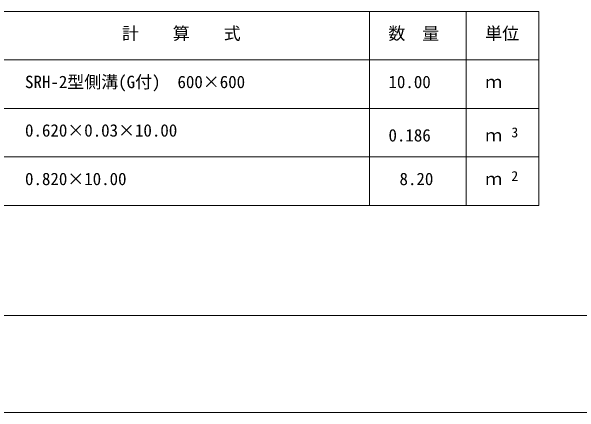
# Model space of a CAD drawing. Units: millimetres, scale not verified. Extents: x 0 to 84100, y 0 to 59400.
# Drawn here: x 34381 to 46112, y 0 to 8274 of the extents above; entities that cross this region are included whole.
import ezdxf
from ezdxf.enums import TextEntityAlignment as Align

# ---------------------------------------------------------------- set-up
doc = ezdxf.new("R2010")
doc.units = ezdxf.units.MM
doc.header["$LTSCALE"] = 100
for name, color, linetype, lineweight in [('D-MTR-FRAM（材料表図枠）', 2, 'Continuous', 18), ('D-TTL(外枠）', 2, 'Continuous', 18), ('DEFPOINTS_2', 8, 'Continuous', 18)]:
    doc.layers.add(name, color=color, linetype=linetype, lineweight=lineweight)
doc.layers.add('D-MTR-TXT(文字列）', color=7, linetype='Continuous')
doc.styles.add('ＭＳ ゴシック', font='')
doc.styles.get('ＭＳ ゴシック').set_extended_font_data('MS Gothic')

msp = doc.modelspace()

# ---------------------------------------------------------------- linework, layer by layer
at = {"layer": 'D-MTR-FRAM（材料表図枠）'}
for p, q in [((31271.4, 8273.7), (45271.4, 8273.7)), ((41771.4, 4273.7), (41771.4, 8273.7)), ((43771.4, 5073.7), (43771.4, 8273.7)), ((43771.4, 4273.7), (43771.4, 8273.7)), ((45271.4, 4273.7), (45271.4, 8273.7)), ((31271.4, 7273.7), (45271.4, 7273.7)), ((31271.4, 6273.7), (45271.4, 6273.7)), ((31271.4, 5273.7), (45271.4, 5273.7)), ((31271.4, 4273.7), (45271.4, 4273.7))]:
    msp.add_line(p, q, dxfattribs=at)
at = {"layer": 'D-TTL(外枠）'}
msp.add_line((81800, 2000), (2300, 2000), dxfattribs=at)
at = {"layer": 'DEFPOINTS_2'}
msp.add_line((0, 0), (84100, 0), dxfattribs=at)

# ---------------------------------------------------------------- texts
at = {"layer": 'D-MTR-TXT(文字列）', "style": 'ＭＳ ゴシック'}
for s, height, p in [('計\u3000\u3000算\u3000\u3000式', 256.6, (36664.4, 7614)), ('数\u3000量', 256.6, (42163.6, 7614)), ('単位', 256.6, (44163.6, 7614)), ('SRH-2型側溝(G付)\u3000600×600', 256.6, (34663.6, 6614)), ('10.00', 256.6, (42166.3, 6614)), ('ｍ', 256.6, (44163.6, 6614)), ('0.620×0.03×10.00', 256.6, (34663.6, 5614)), ('3', 205.3, (44703.9, 5614.5)), ('0.186', 256.6, (42166.3, 5514)), ('ｍ', 256.6, (44163.6, 5514)), ('0.820×10.00', 256.6, (34663.6, 4614)), ('8.20', 256.6, (42393.8, 4614)), ('2', 205.3, (44703.9, 4714.5)), ('ｍ', 256.6, (44163.6, 4614))]:
    msp.add_text(s, height=height, dxfattribs=at).set_placement(p, align=Align.BOTTOM_LEFT)

doc.saveas('drawing.dxf')
